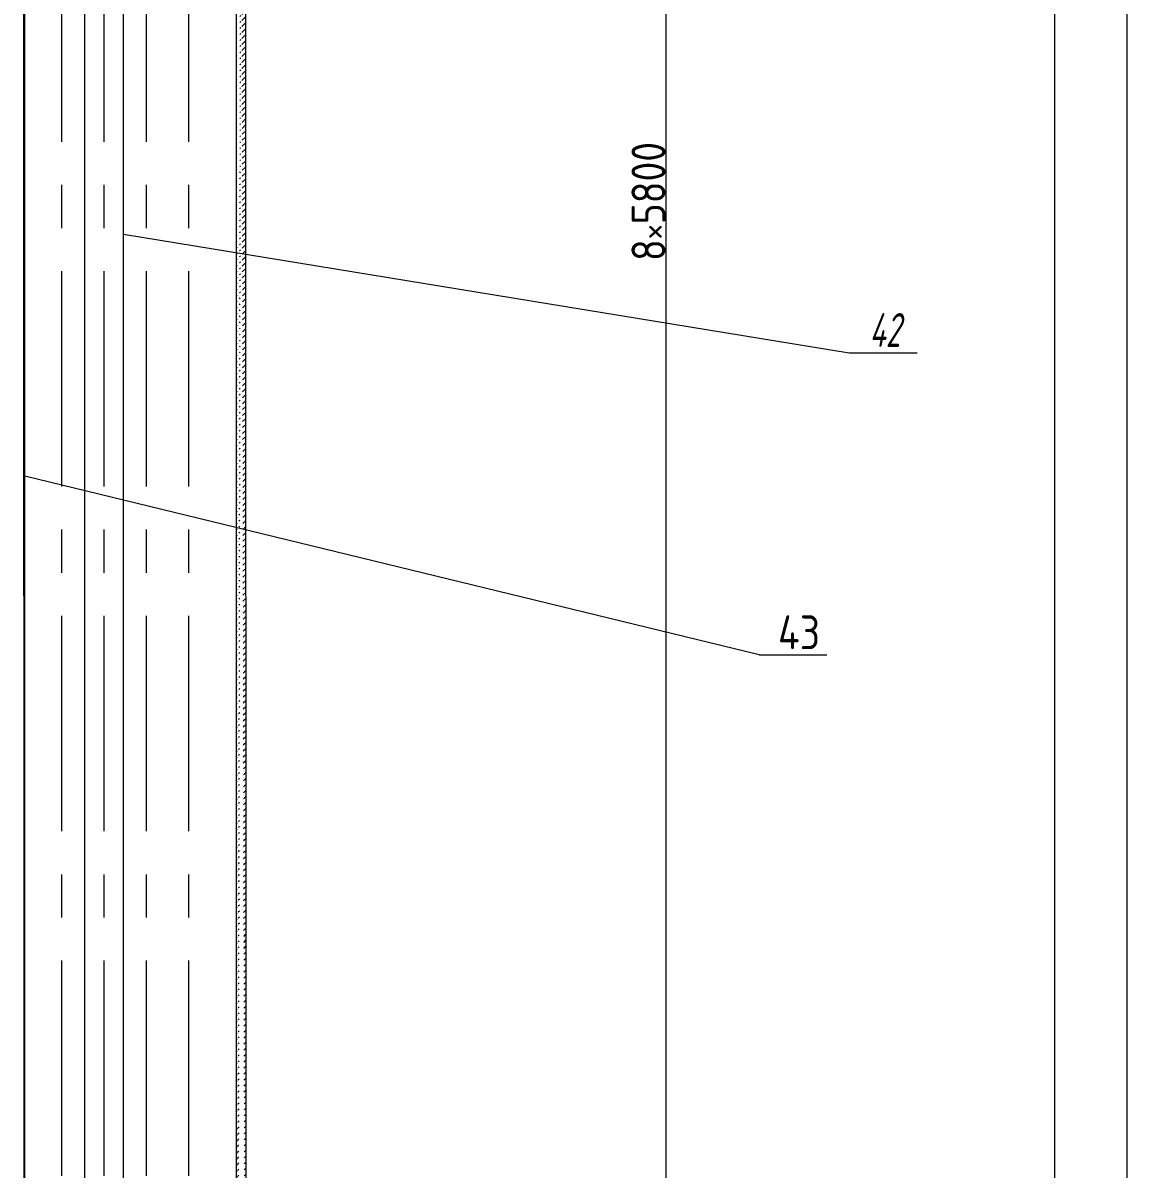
# Model space of a CAD drawing. Header units: inches. Extents: x 16 to 1170, y 5 to 1869.
# Drawn here: x 347.6 to 510.3, y 799.2 to 968.1 of the extents above; entities that cross this region are included whole.
import ezdxf
from ezdxf.enums import TextEntityAlignment as Align

# ---------------------------------------------------------------- set-up
doc = ezdxf.new("R2010")
doc.units = ezdxf.units.IN
doc.header["$MEASUREMENT"] = 0
doc.linetypes.add('CENTER', pattern=[50.8, 31.75, -6.35, 6.35, -6.35])
for name, color, linetype, lineweight in [('中心线', 111, 'CENTER', 0), ('剖面线', 250, 'Continuous', 0), ('标注线', 20, 'Continuous', 0), ('粗实线', 7, 'Continuous', 0), ('细实线2', 130, 'Continuous', 0)]:
    doc.layers.add(name, color=color, linetype=linetype, lineweight=lineweight)
doc.styles.add('HZ', font='gbeitc.shx', dxfattribs={"width": 0.75, "bigfont": 'hztxt3.shx'})

msp = doc.modelspace()

# ---------------------------------------------------------------- hatches: boundary and pattern name
at = {"layer": '剖面线'}
h = msp.add_hatch(dxfattribs=at)
h.set_pattern_fill('ANSI31', scale=5, style=0)
edge = h.paths.add_edge_path()
edge.add_line((378.935615, 1401.584417), (379.007974, 679.477376))
edge.add_line((380.355951, 1402.125235), (380.407974, 680.90748))
edge.add_line((378.935592, 1399.400325), (380.135592, 1401.860875))
edge.add_line((380.135592, 1401.860875), (380.355961, 1401.983036))
edge.add_line((379.207974, 679.477376), (380.407974, 680.90748))
edge.add_line((379.007974, 679.477376), (379.207974, 679.477376))

# ---------------------------------------------------------------- linework, layer by layer
at = {"layer": '中心线'}
for p, q in [((359.537963, 645.815562), (359.537963, 1454.381075)), ((353.30258, 645.815562), (353.30258, 1448.269505)), ((365.773345, 645.815562), (365.773345, 1448.29935)), ((372.008728, 645.815562), (372.008728, 1448.299031))]:
    msp.add_line(p, q, dxfattribs=at)
at = {"layer": '标注线'}
for p, q in [((510.267894, 487.121741), (510.267894, 1671.099102)), ((499.622273, 655.259422), (499.622273, 1449.320505)), ((442.371785, 655.227376), (442.371785, 1228.435178)), ((469.328253, 919.457877), (362.387963, 936.9646)), ((347.830302, 901.399394), (456.064437, 875.046364))]:
    msp.add_line(p, q, dxfattribs=at)
at = {"layer": '粗实线'}
for p, q in [((356.687963, 645.927376), (356.687963, 1454.499102)), ((362.387963, 645.927376), (362.387963, 1454.499102)), ((380.355951, 1402.125235), (380.407974, 680.90748)), ((378.935615, 1401.584417), (379.007974, 679.477376)), ((347.830452, 652.427376), (347.566437, 1227.565602)), ((347.830187, 650.896976), (347.830452, 1227.565602))]:
    msp.add_line(p, q, dxfattribs=at)
at = {"layer": '粗实线', "color": 7}
for p, q in [((347.685592, 967.995016), (347.830333, 968.139756)), ((347.685673, 967.81832), (347.830333, 967.96298)), ((347.685754, 967.641625), (347.830332, 967.786203)), ((347.685835, 967.464929), (347.830332, 967.609426)), ((347.685917, 967.288234), (347.830332, 967.432649)), ((347.685998, 967.111538), (347.830332, 967.255873)), ((347.686079, 966.934842), (347.830332, 967.079096)), ((347.68616, 966.758147), (347.830332, 966.902319)), ((347.686241, 966.581451), (347.830332, 966.725542)), ((347.686322, 966.404756), (347.830332, 966.548765)), ((347.686403, 966.22806), (347.830332, 966.371989)), ((347.686484, 966.051365), (347.830332, 966.195212)), ((347.686565, 965.874669), (347.830332, 966.018435)), ((347.686647, 965.697973), (347.830332, 965.841658)), ((347.686728, 965.521278), (347.830332, 965.664882)), ((347.686809, 965.344582), (347.830331, 965.488105)), ((347.68689, 965.167887), (347.830331, 965.311328)), ((347.686971, 964.991191), (347.830331, 965.134551)), ((347.687052, 964.814495), (347.830331, 964.957774)), ((347.687133, 964.6378), (347.830331, 964.780998)), ((347.687214, 964.461104), (347.830331, 964.604221)), ((347.687295, 964.284409), (347.830331, 964.427444)), ((347.687377, 964.107713), (347.830331, 964.250667)), ((347.687458, 963.931017), (347.830331, 964.073891)), ((347.687539, 963.754322), (347.830331, 963.897114)), ((347.68762, 963.577626), (347.830331, 963.720337)), ((347.687701, 963.400931), (347.830331, 963.54356)), ((347.687782, 963.224235), (347.83033, 963.366783)), ((347.687863, 963.04754), (347.83033, 963.190007)), ((347.687944, 962.870844), (347.83033, 963.01323)), ((347.688025, 962.694148), (347.83033, 962.836453)), ((347.688107, 962.517453), (347.83033, 962.659676)), ((347.688188, 962.340757), (347.83033, 962.4829)), ((347.688269, 962.164062), (347.83033, 962.306123)), ((347.68835, 961.987366), (347.83033, 962.129346)), ((347.688431, 961.81067), (347.83033, 961.952569)), ((347.688512, 961.633975), (347.83033, 961.775792)), ((347.688593, 961.457279), (347.83033, 961.599016)), ((347.688674, 961.280584), (347.83033, 961.422239)), ((347.688755, 961.103888), (347.830329, 961.245462)), ((347.688837, 960.927193), (347.830329, 961.068685)), ((347.688918, 960.750497), (347.830329, 960.891909)), ((347.688999, 960.573801), (347.830329, 960.715132)), ((347.68908, 960.397106), (347.830329, 960.538355)), ((347.689161, 960.22041), (347.830329, 960.361578)), ((347.689242, 960.043715), (347.830329, 960.184801)), ((347.689323, 959.867019), (347.830329, 960.008025)), ((347.689404, 959.690323), (347.830329, 959.831248)), ((347.689485, 959.513628), (347.830329, 959.654471)), ((347.689567, 959.336932), (347.830329, 959.477694)), ((347.689648, 959.160237), (347.830329, 959.300918)), ((347.689729, 958.983541), (347.830329, 959.124141)), ((347.68981, 958.806846), (347.830328, 958.947364)), ((347.689891, 958.63015), (347.830328, 958.770587)), ((347.689972, 958.453454), (347.830328, 958.593811)), ((347.690053, 958.276759), (347.830328, 958.417034)), ((347.690134, 958.100063), (347.830328, 958.240257)), ((347.690215, 957.923368), (347.830328, 958.06348)), ((347.690297, 957.746672), (347.830328, 957.886703)), ((347.690378, 957.569976), (347.830328, 957.709927)), ((347.690459, 957.393281), (347.830328, 957.53315)), ((347.69054, 957.216585), (347.830328, 957.356373)), ((347.690621, 957.03989), (347.830328, 957.179596)), ((347.690702, 956.863194), (347.830328, 957.00282)), ((347.690783, 956.686499), (347.830327, 956.826043)), ((347.690864, 956.509803), (347.830327, 956.649266)), ((347.690945, 956.333107), (347.830327, 956.472489)), ((347.691027, 956.156412), (347.830327, 956.295712)), ((347.691108, 955.979716), (347.830327, 956.118936)), ((347.691189, 955.803021), (347.830327, 955.942159)), ((347.69127, 955.626325), (347.830327, 955.765382)), ((347.691351, 955.449629), (347.830327, 955.588605)), ((347.691432, 955.272934), (347.830327, 955.411829)), ((347.691513, 955.096238), (347.830327, 955.235052)), ((347.691594, 954.919543), (347.830327, 955.058275)), ((347.691675, 954.742847), (347.830327, 954.881498)), ((347.691757, 954.566152), (347.830326, 954.704721)), ((347.691838, 954.389456), (347.830326, 954.527945)), ((347.691919, 954.21276), (347.830326, 954.351168)), ((347.692, 954.036065), (347.830326, 954.174391)), ((347.692081, 953.859369), (347.830326, 953.997614)), ((347.692162, 953.682674), (347.830326, 953.820838)), ((347.692243, 953.505978), (347.830326, 953.644061)), ((347.692324, 953.329282), (347.830326, 953.467284)), ((347.692405, 953.152587), (347.830326, 953.290507)), ((347.692487, 952.975891), (347.830326, 953.11373)), ((347.692568, 952.799196), (347.830326, 952.936954)), ((347.692649, 952.6225), (347.830326, 952.760177)), ((347.69273, 952.445805), (347.830325, 952.5834)), ((347.692811, 952.269109), (347.830325, 952.406623)), ((347.692892, 952.092413), (347.830325, 952.229847)), ((347.692973, 951.915718), (347.830325, 952.05307)), ((347.693054, 951.739022), (347.830325, 951.876293)), ((347.693135, 951.562327), (347.830325, 951.699516)), ((347.693217, 951.385631), (347.830325, 951.522739)), ((347.693298, 951.208935), (347.830325, 951.345963)), ((347.693379, 951.03224), (347.830325, 951.169186)), ((347.69346, 950.855544), (347.830325, 950.992409)), ((347.693541, 950.678849), (347.830325, 950.815632)), ((347.693622, 950.502153), (347.830325, 950.638856)), ((347.693703, 950.325458), (347.830325, 950.462079)), ((347.693784, 950.148762), (347.830324, 950.285302)), ((347.693865, 949.972066), (347.830324, 950.108525)), ((347.693947, 949.795371), (347.830324, 949.931748)), ((347.694028, 949.618675), (347.830324, 949.754972)), ((347.694109, 949.44198), (347.830324, 949.578195)), ((347.69419, 949.265284), (347.830324, 949.401418)), ((347.694271, 949.088588), (347.830324, 949.224641)), ((347.694352, 948.911893), (347.830324, 949.047865)), ((347.694433, 948.735197), (347.830324, 948.871088)), ((347.694514, 948.558502), (347.830324, 948.694311)), ((347.694595, 948.381806), (347.830324, 948.517534)), ((347.694677, 948.205111), (347.830324, 948.340757)), ((347.694758, 948.028415), (347.830323, 948.163981)), ((347.694839, 947.851719), (347.830323, 947.987204)), ((347.69492, 947.675024), (347.830323, 947.810427)), ((347.695001, 947.498328), (347.830323, 947.63365)), ((347.695082, 947.321633), (347.830323, 947.456874)), ((347.695163, 947.144937), (347.830323, 947.280097)), ((347.695244, 946.968241), (347.830323, 947.10332)), ((347.695325, 946.791546), (347.830323, 946.926543)), ((347.695407, 946.61485), (347.830323, 946.749766)), ((347.695488, 946.438155), (347.830323, 946.57299)), ((347.695569, 946.261459), (347.830323, 946.396213)), ((347.69565, 946.084764), (347.830323, 946.219436)), ((347.695731, 945.908068), (347.830322, 946.042659)), ((347.695812, 945.731372), (347.830322, 945.865883)), ((347.695893, 945.554677), (347.830322, 945.689106)), ((347.695974, 945.377981), (347.830322, 945.512329)), ((347.696055, 945.201286), (347.830322, 945.335552)), ((347.696137, 945.02459), (347.830322, 945.158775)), ((347.696218, 944.847894), (347.830322, 944.981999)), ((347.696299, 944.671199), (347.830322, 944.805222)), ((347.69638, 944.494503), (347.830322, 944.628445)), ((347.696461, 944.317808), (347.830322, 944.451668)), ((347.696542, 944.141112), (347.830322, 944.274892)), ((347.696623, 943.964417), (347.830322, 944.098115)), ((347.696704, 943.787721), (347.830322, 943.921338)), ((347.696785, 943.611025), (347.830321, 943.744561)), ((347.696867, 943.43433), (347.830321, 943.567784)), ((347.696948, 943.257634), (347.830321, 943.391008)), ((347.697029, 943.080939), (347.830321, 943.214231)), ((347.69711, 942.904243), (347.830321, 943.037454)), ((347.697191, 942.727547), (347.830321, 942.860677)), ((347.697272, 942.550852), (347.830321, 942.683901)), ((347.697353, 942.374156), (347.830321, 942.507124)), ((347.697434, 942.197461), (347.830321, 942.330347)), ((347.697516, 942.020765), (347.830321, 942.15357)), ((347.697597, 941.84407), (347.830321, 941.976794)), ((347.697678, 941.667374), (347.830321, 941.800017)), ((347.697759, 941.490678), (347.83032, 941.62324)), ((347.69784, 941.313983), (347.83032, 941.446463)), ((347.697921, 941.137287), (347.83032, 941.269686)), ((347.698002, 940.960592), (347.83032, 941.09291)), ((347.698083, 940.783896), (347.83032, 940.916133)), ((347.698164, 940.6072), (347.83032, 940.739356)), ((347.698246, 940.430505), (347.83032, 940.562579)), ((347.698327, 940.253809), (347.83032, 940.385803)), ((347.698408, 940.077114), (347.83032, 940.209026)), ((347.698489, 939.900418), (347.83032, 940.032249)), ((347.69857, 939.723722), (347.83032, 939.855472)), ((347.698651, 939.547027), (347.83032, 939.678695)), ((347.698732, 939.370331), (347.830319, 939.501919)), ((347.698813, 939.193636), (347.830319, 939.325142)), ((347.698894, 939.01694), (347.830319, 939.148365)), ((347.698976, 938.840245), (347.830319, 938.971588)), ((347.699057, 938.663549), (347.830319, 938.794812)), ((347.699138, 938.486853), (347.830319, 938.618035)), ((347.699219, 938.310158), (347.830319, 938.441258)), ((347.6993, 938.133462), (347.830319, 938.264481)), ((347.699381, 937.956767), (347.830319, 938.087704)), ((347.699462, 937.780071), (347.830319, 937.910928)), ((347.699543, 937.603375), (347.830319, 937.734151)), ((347.699624, 937.42668), (347.830319, 937.557374)), ((347.699706, 937.249984), (347.830318, 937.380597)), ((347.699787, 937.073289), (347.830318, 937.203821)), ((347.699868, 936.896593), (347.830318, 937.027044)), ((347.699949, 936.719898), (347.830318, 936.850267)), ((347.70003, 936.543202), (347.830318, 936.67349)), ((347.700111, 936.366506), (347.830318, 936.496713)), ((347.700192, 936.189811), (347.830318, 936.319937)), ((347.700273, 936.013115), (347.830318, 936.14316)), ((347.700354, 935.83642), (347.830318, 935.966383)), ((347.700436, 935.659724), (347.830318, 935.789606)), ((347.700517, 935.483028), (347.830318, 935.61283)), ((347.700598, 935.306333), (347.830318, 935.436053)), ((347.700679, 935.129637), (347.830318, 935.259276)), ((347.70076, 934.952942), (347.830317, 935.082499)), ((347.700841, 934.776246), (347.830317, 934.905722)), ((347.700922, 934.599551), (347.830317, 934.728946)), ((347.701003, 934.422855), (347.830317, 934.552169)), ((347.701084, 934.246159), (347.830317, 934.375392)), ((347.701166, 934.069464), (347.830317, 934.198615)), ((347.701247, 933.892768), (347.830317, 934.021839)), ((347.701328, 933.716073), (347.830317, 933.845062)), ((347.701409, 933.539377), (347.830317, 933.668285)), ((347.70149, 933.362681), (347.830317, 933.491508)), ((347.701571, 933.185986), (347.830317, 933.314731)), ((347.701652, 933.00929), (347.830317, 933.137955)), ((347.701733, 932.832595), (347.830316, 932.961178)), ((347.701814, 932.655899), (347.830316, 932.784401)), ((347.701896, 932.479204), (347.830316, 932.607624)), ((347.701977, 932.302508), (347.830316, 932.430848)), ((347.702058, 932.125812), (347.830316, 932.254071)), ((347.702139, 931.949117), (347.830316, 932.077294)), ((347.70222, 931.772421), (347.830316, 931.900517)), ((347.702301, 931.595726), (347.830316, 931.72374)), ((347.702382, 931.41903), (347.830316, 931.546964)), ((347.702463, 931.242334), (347.830316, 931.370187)), ((347.702544, 931.065639), (347.830316, 931.19341)), ((347.702626, 930.888943), (347.830316, 931.016633)), ((347.702707, 930.712248), (347.830315, 930.839857)), ((347.702788, 930.535552), (347.830315, 930.66308)), ((347.702869, 930.358857), (347.830315, 930.486303)), ((347.70295, 930.182161), (347.830315, 930.309526)), ((347.703031, 930.005465), (347.830315, 930.132749)), ((347.703112, 929.82877), (347.830315, 929.955973)), ((347.703193, 929.652074), (347.830315, 929.779196)), ((347.703274, 929.475379), (347.830315, 929.602419)), ((347.703356, 929.298683), (347.830315, 929.425642)), ((347.703437, 929.121987), (347.830315, 929.248866)), ((347.703518, 928.945292), (347.830315, 929.072089)), ((347.703599, 928.768596), (347.830315, 928.895312)), ((347.70368, 928.591901), (347.830315, 928.718535)), ((347.703761, 928.415205), (347.830314, 928.541758)), ((347.703842, 928.23851), (347.830314, 928.364982)), ((347.703923, 928.061814), (347.830314, 928.188205)), ((347.704004, 927.885118), (347.830314, 928.011428)), ((347.704086, 927.708423), (347.830314, 927.834651)), ((347.704167, 927.531727), (347.830314, 927.657875)), ((347.704248, 927.355032), (347.830314, 927.481098)), ((347.704329, 927.178336), (347.830314, 927.304321)), ((347.70441, 927.00164), (347.830314, 927.127544)), ((347.704491, 926.824945), (347.830314, 926.950767)), ((347.704572, 926.648249), (347.830314, 926.773991)), ((347.704653, 926.471554), (347.830314, 926.597214)), ((347.704734, 926.294858), (347.830313, 926.420437)), ((347.704816, 926.118163), (347.830313, 926.24366)), ((347.704897, 925.941467), (347.830313, 926.066884)), ((347.704978, 925.764771), (347.830313, 925.890107)), ((347.705059, 925.588076), (347.830313, 925.71333)), ((347.70514, 925.41138), (347.830313, 925.536553)), ((347.705221, 925.234685), (347.830313, 925.359776)), ((347.705302, 925.057989), (347.830313, 925.183)), ((347.705383, 924.881293), (347.830313, 925.006223)), ((347.705464, 924.704598), (347.830313, 924.829446)), ((347.705546, 924.527902), (347.830313, 924.652669)), ((347.705627, 924.351207), (347.830313, 924.475893)), ((347.705708, 924.174511), (347.830312, 924.299116)), ((347.705789, 923.997816), (347.830312, 924.122339)), ((347.70587, 923.82112), (347.830312, 923.945562)), ((347.705951, 923.644424), (347.830312, 923.768786)), ((347.706032, 923.467729), (347.830312, 923.592009)), ((347.706113, 923.291033), (347.830312, 923.415232)), ((347.706194, 923.114338), (347.830312, 923.238455)), ((347.706276, 922.937642), (347.830312, 923.061678)), ((347.706357, 922.760946), (347.830312, 922.884902)), ((347.706438, 922.584251), (347.830312, 922.708125)), ((347.706519, 922.407555), (347.830312, 922.531348)), ((347.7066, 922.23086), (347.830312, 922.354571)), ((347.706681, 922.054164), (347.830311, 922.177795)), ((347.706762, 921.877469), (347.830311, 922.001018)), ((347.706843, 921.700773), (347.830311, 921.824241)), ((347.706924, 921.524077), (347.830311, 921.647464)), ((347.707006, 921.347382), (347.830311, 921.470687)), ((347.707087, 921.170686), (347.830311, 921.293911)), ((347.707168, 920.993991), (347.830311, 921.117134)), ((347.707249, 920.817295), (347.830311, 920.940357)), ((347.70733, 920.640599), (347.830311, 920.76358)), ((347.707411, 920.463904), (347.830311, 920.586804)), ((347.707492, 920.287208), (347.830311, 920.410027)), ((347.707573, 920.110513), (347.830311, 920.23325)), ((347.707654, 919.933817), (347.830311, 920.056473)), ((347.707736, 919.757122), (347.83031, 919.879696)), ((347.707817, 919.580426), (347.83031, 919.70292)), ((347.707898, 919.40373), (347.83031, 919.526143)), ((347.707979, 919.227035), (347.83031, 919.349366)), ((347.70806, 919.050339), (347.83031, 919.172589)), ((347.708141, 918.873644), (347.83031, 918.995813)), ((347.708222, 918.696948), (347.83031, 918.819036)), ((347.708303, 918.520252), (347.83031, 918.642259)), ((347.708384, 918.343557), (347.83031, 918.465482)), ((347.708466, 918.166861), (347.83031, 918.288705)), ((347.708547, 917.990166), (347.83031, 918.111929)), ((347.708628, 917.81347), (347.83031, 917.935152)), ((347.708709, 917.636775), (347.830309, 917.758375)), ((347.70879, 917.460079), (347.830309, 917.581598)), ((347.708871, 917.283383), (347.830309, 917.404822)), ((347.708952, 917.106688), (347.830309, 917.228045)), ((347.709033, 916.929992), (347.830309, 917.051268)), ((347.709114, 916.753297), (347.830309, 916.874491)), ((347.709196, 916.576601), (347.830309, 916.697714)), ((347.709277, 916.399905), (347.830309, 916.520938)), ((347.709358, 916.22321), (347.830309, 916.344161)), ((347.709439, 916.046514), (347.830309, 916.167384)), ((347.70952, 915.869819), (347.830309, 915.990607)), ((347.709601, 915.693123), (347.830309, 915.813831)), ((347.709682, 915.516427), (347.830308, 915.637054)), ((347.709763, 915.339732), (347.830308, 915.460277)), ((347.709844, 915.163036), (347.830308, 915.2835)), ((347.709926, 914.986341), (347.830308, 915.106723)), ((347.710007, 914.809645), (347.830308, 914.929947)), ((347.710088, 914.63295), (347.830308, 914.75317)), ((347.710169, 914.456254), (347.830308, 914.576393)), ((347.71025, 914.279558), (347.830308, 914.399616)), ((347.710331, 914.102863), (347.830308, 914.22284)), ((347.710412, 913.926167), (347.830308, 914.046063)), ((347.710493, 913.749472), (347.830308, 913.869286)), ((347.710574, 913.572776), (347.830308, 913.692509)), ((347.710656, 913.39608), (347.830308, 913.515732)), ((347.710737, 913.219385), (347.830307, 913.338956)), ((347.710818, 913.042689), (347.830307, 913.162179)), ((347.710899, 912.865994), (347.830307, 912.985402)), ((347.71098, 912.689298), (347.830307, 912.808625)), ((347.711061, 912.512603), (347.830307, 912.631849)), ((347.711142, 912.335907), (347.830307, 912.455072)), ((347.711223, 912.159211), (347.830307, 912.278295)), ((347.711304, 911.982516), (347.830307, 912.101518)), ((347.711386, 911.80582), (347.830307, 911.924741)), ((347.711467, 911.629125), (347.830307, 911.747965)), ((347.711548, 911.452429), (347.830307, 911.571188)), ((347.711629, 911.275733), (347.830307, 911.394411)), ((347.71171, 911.099038), (347.830306, 911.217634)), ((347.711791, 910.922342), (347.830306, 911.040858)), ((347.711872, 910.745647), (347.830306, 910.864081)), ((347.711953, 910.568951), (347.830306, 910.687304)), ((347.712034, 910.392256), (347.830306, 910.510527)), ((347.712116, 910.21556), (347.830306, 910.33375)), ((347.712197, 910.038864), (347.830306, 910.156974)), ((347.712278, 909.862169), (347.830306, 909.980197)), ((347.712359, 909.685473), (347.830306, 909.80342)), ((347.71244, 909.508778), (347.830306, 909.626643)), ((347.712521, 909.332082), (347.830306, 909.449867)), ((347.712602, 909.155386), (347.830306, 909.27309)), ((347.712683, 908.978691), (347.830305, 909.096313)), ((347.712764, 908.801995), (347.830305, 908.919536)), ((347.712846, 908.6253), (347.830305, 908.742759)), ((347.712927, 908.448604), (347.830305, 908.565983)), ((347.713008, 908.271909), (347.830305, 908.389206)), ((347.713089, 908.095213), (347.830305, 908.212429)), ((347.71317, 907.918517), (347.830305, 908.035652)), ((347.713251, 907.741822), (347.830305, 907.858876)), ((347.713332, 907.565126), (347.830305, 907.682099)), ((347.713413, 907.388431), (347.830305, 907.505322)), ((347.713494, 907.211735), (347.830305, 907.328545)), ((347.713576, 907.035039), (347.830305, 907.151768)), ((347.713657, 906.858344), (347.830304, 906.974992)), ((347.713738, 906.681648), (347.830304, 906.798215)), ((347.713819, 906.504953), (347.830304, 906.621438)), ((347.7139, 906.328257), (347.830304, 906.444661)), ((347.713981, 906.151562), (347.830304, 906.267885)), ((347.714062, 905.974866), (347.830304, 906.091108)), ((347.714143, 905.79817), (347.830304, 905.914331)), ((347.714224, 905.621475), (347.830304, 905.737554)), ((347.714306, 905.444779), (347.830304, 905.560778)), ((347.714387, 905.268084), (347.830304, 905.384001)), ((347.714468, 905.091388), (347.830304, 905.207224)), ((347.714549, 904.914692), (347.830304, 905.030447)), ((347.71463, 904.737997), (347.830304, 904.85367)), ((347.714711, 904.561301), (347.830303, 904.676894)), ((347.714792, 904.384606), (347.830303, 904.500117)), ((347.714873, 904.20791), (347.830303, 904.32334)), ((347.714954, 904.031215), (347.830303, 904.146563)), ((347.715036, 903.854519), (347.830303, 903.969787)), ((347.715117, 903.677823), (347.830303, 903.79301)), ((347.715198, 903.501128), (347.830303, 903.616233)), ((347.715279, 903.324432), (347.830303, 903.439456)), ((347.71536, 903.147737), (347.830303, 903.262679)), ((347.715441, 902.971041), (347.830303, 903.085903)), ((347.715522, 902.794345), (347.830303, 902.909126)), ((347.715603, 902.61765), (347.830303, 902.732349)), ((347.715684, 902.440954), (347.830302, 902.555572)), ((347.715766, 902.264259), (347.830302, 902.378796)), ((347.715847, 902.087563), (347.830302, 902.202019)), ((347.715928, 901.910868), (347.830302, 902.025242)), ((347.716009, 901.734172), (347.830302, 901.848465)), ((347.71609, 901.557476), (347.830302, 901.671688)), ((347.716171, 901.380781), (347.830302, 901.494912)), ((347.716252, 901.204085), (347.830302, 901.318135)), ((347.716333, 901.02739), (347.830302, 901.141358)), ((347.716414, 900.850694), (347.830302, 900.964581)), ((347.716496, 900.673998), (347.830302, 900.787805)), ((347.716577, 900.497303), (347.830302, 900.611028)), ((347.716658, 900.320607), (347.830301, 900.434251)), ((347.716739, 900.143912), (347.830301, 900.257474)), ((347.71682, 899.967216), (347.830301, 900.080697)), ((347.716901, 899.790521), (347.830301, 899.903921)), ((347.716982, 899.613825), (347.830301, 899.727144)), ((347.717063, 899.437129), (347.830301, 899.550367)), ((347.717144, 899.260434), (347.830301, 899.37359)), ((347.717226, 899.083738), (347.830301, 899.196814)), ((347.717307, 898.907043), (347.830301, 899.020037)), ((347.717388, 898.730347), (347.830301, 898.84326)), ((347.717469, 898.553651), (347.830301, 898.666483)), ((347.71755, 898.376956), (347.830301, 898.489706)), ((347.717631, 898.20026), (347.830301, 898.31293)), ((347.717712, 898.023565), (347.8303, 898.136153)), ((347.717793, 897.846869), (347.8303, 897.959376)), ((347.717874, 897.670174), (347.8303, 897.782599)), ((347.717956, 897.493478), (347.8303, 897.605823)), ((347.718037, 897.316782), (347.8303, 897.429046)), ((347.718118, 897.140087), (347.8303, 897.252269)), ((347.718199, 896.963391), (347.8303, 897.075492)), ((347.71828, 896.786696), (347.8303, 896.898715)), ((347.718361, 896.61), (347.8303, 896.721939)), ((347.718442, 896.433304), (347.8303, 896.545162)), ((347.718523, 896.256609), (347.8303, 896.368385)), ((347.718604, 896.079913), (347.8303, 896.191608)), ((347.718686, 895.903218), (347.830299, 896.014832)), ((347.718767, 895.726522), (347.830299, 895.838055)), ((347.718848, 895.549827), (347.830299, 895.661278)), ((347.718929, 895.373131), (347.830299, 895.484501)), ((347.71901, 895.196435), (347.830299, 895.307724)), ((347.719091, 895.01974), (347.830299, 895.130948)), ((347.719172, 894.843044), (347.830299, 894.954171)), ((347.719253, 894.666349), (347.830299, 894.777394)), ((347.719334, 894.489653), (347.830299, 894.600617)), ((347.719416, 894.312957), (347.830299, 894.423841)), ((347.719497, 894.136262), (347.830299, 894.247064)), ((347.719578, 893.959566), (347.830299, 894.070287)), ((347.719659, 893.782871), (347.830298, 893.89351)), ((347.71974, 893.606175), (347.830298, 893.716733)), ((347.719821, 893.429479), (347.830298, 893.539957)), ((347.719902, 893.252784), (347.830298, 893.36318)), ((347.719983, 893.076088), (347.830298, 893.186403)), ((347.720064, 892.899393), (347.830298, 893.009626)), ((347.720146, 892.722697), (347.830298, 892.83285)), ((347.720227, 892.546002), (347.830298, 892.656073)), ((347.720308, 892.369306), (347.830298, 892.479296)), ((347.720389, 892.19261), (347.830298, 892.302519)), ((347.72047, 892.015915), (347.830298, 892.125742)), ((347.720551, 891.839219), (347.830298, 891.948966)), ((347.720632, 891.662524), (347.830297, 891.772189)), ((347.720713, 891.485828), (347.830297, 891.595412)), ((347.720794, 891.309132), (347.830297, 891.418635)), ((347.720876, 891.132437), (347.830297, 891.241859)), ((347.720957, 890.955741), (347.830297, 891.065082)), ((347.721038, 890.779046), (347.830297, 890.888305)), ((347.721119, 890.60235), (347.830297, 890.711528)), ((347.7212, 890.425655), (347.830297, 890.534751)), ((347.721281, 890.248959), (347.830297, 890.357975)), ((347.721362, 890.072263), (347.830297, 890.181198)), ((347.721443, 889.895568), (347.830297, 890.004421)), ((347.721524, 889.718872), (347.830297, 889.827644)), ((347.721606, 889.542177), (347.830297, 889.650868)), ((347.721687, 889.365481), (347.830296, 889.474091)), ((347.721768, 889.188785), (347.830296, 889.297314)), ((347.721849, 889.01209), (347.830296, 889.120537)), ((347.72193, 888.835394), (347.830296, 888.94376)), ((347.722011, 888.658699), (347.830296, 888.766984)), ((347.722092, 888.482003), (347.830296, 888.590207)), ((347.722173, 888.305308), (347.830296, 888.41343)), ((347.722254, 888.128612), (347.830296, 888.236653)), ((347.722336, 887.951916), (347.830296, 888.059877)), ((347.722417, 887.775221), (347.830296, 887.8831)), ((347.722498, 887.598525), (347.830296, 887.706323)), ((347.722579, 887.42183), (347.830296, 887.529546)), ((347.72266, 887.245134), (347.830295, 887.35277)), ((347.722741, 887.068438), (347.830295, 887.175993)), ((347.722822, 886.891743), (347.830295, 886.999216)), ((347.722903, 886.715047), (347.830295, 886.822439)), ((347.722984, 886.538352), (347.830295, 886.645662)), ((347.723066, 886.361656), (347.830295, 886.468886)), ((347.723147, 886.184961), (347.830295, 886.292109)), ((347.723228, 886.008265), (347.830295, 886.115332)), ((347.723309, 885.831569), (347.830295, 885.938555)), ((347.72339, 885.654874), (347.830295, 885.761779)), ((347.723471, 885.478178), (347.830295, 885.585002)), ((347.723552, 885.301483), (347.830295, 885.408225)), ((347.723633, 885.124787), (347.830294, 885.231448)), ((347.723714, 884.948091), (347.830294, 885.054671)), ((347.723796, 884.771396), (347.830294, 884.877895)), ((347.723877, 884.5947), (347.830294, 884.701118)), ((347.723958, 884.418005), (347.830294, 884.524341)), ((347.724039, 884.241309), (347.830294, 884.347564)), ((347.72412, 884.064614), (347.830294, 884.170788)), ((347.724201, 883.887918), (347.830294, 883.994011)), ((347.724282, 883.711222), (347.830294, 883.817234)), ((347.724363, 883.534527), (347.830294, 883.640457)), ((347.724444, 883.357831), (347.830294, 883.46368)), ((347.724526, 883.181136), (347.830294, 883.286904)), ((347.724607, 883.00444), (347.830294, 883.110127)), ((347.724688, 882.827744), (347.830293, 882.93335)), ((347.724769, 882.651049), (347.830293, 882.756573)), ((347.72485, 882.474353), (347.830293, 882.579797)), ((347.724931, 882.297658), (347.830293, 882.40302)), ((347.725012, 882.120962), (347.830293, 882.226243)), ((347.725093, 881.944267), (347.830293, 882.049466)), ((347.725174, 881.767571), (347.830293, 881.872689)), ((347.725256, 881.590875), (347.830293, 881.695913)), ((347.725337, 881.41418), (347.830293, 881.519136)), ((347.725418, 881.237484), (347.830293, 881.342359)), ((347.725499, 881.060789), (347.830293, 881.165582)), ((347.72558, 880.884093), (347.830293, 880.988806)), ((347.725661, 880.707397), (347.830292, 880.812029)), ((347.725742, 880.530702), (347.830292, 880.635252)), ((347.725823, 880.354006), (347.830292, 880.458475)), ((347.725904, 880.177311), (347.830292, 880.281698)), ((347.725986, 880.000615), (347.830292, 880.104922)), ((347.726067, 879.82392), (347.830292, 879.928145)), ((347.726148, 879.647224), (347.830292, 879.751368)), ((347.726229, 879.470528), (347.830292, 879.574591)), ((347.72631, 879.293833), (347.830292, 879.397815)), ((347.726391, 879.117137), (347.830292, 879.221038)), ((347.726472, 878.940442), (347.830292, 879.044261)), ((347.726553, 878.763746), (347.830292, 878.867484)), ((347.726634, 878.58705), (347.830291, 878.690707)), ((347.726716, 878.410355), (347.830291, 878.513931)), ((347.726797, 878.233659), (347.830291, 878.337154)), ((347.726878, 878.056964), (347.830291, 878.160377)), ((347.726959, 877.880268), (347.830291, 877.9836)), ((347.72704, 877.703573), (347.830291, 877.806824)), ((347.727121, 877.526877), (347.830291, 877.630047)), ((347.727202, 877.350181), (347.830291, 877.45327)), ((347.727283, 877.173486), (347.830291, 877.276493)), ((347.727364, 876.99679), (347.830291, 877.099716)), ((347.727446, 876.820095), (347.830291, 876.92294)), ((347.727527, 876.643399), (347.830291, 876.746163)), ((347.727608, 876.466703), (347.83029, 876.569386)), ((347.727689, 876.290008), (347.83029, 876.392609)), ((347.72777, 876.113312), (347.83029, 876.215833)), ((347.727851, 875.936617), (347.83029, 876.039056)), ((347.727932, 875.759921), (347.83029, 875.862279)), ((347.728013, 875.583226), (347.83029, 875.685502)), ((347.728094, 875.40653), (347.83029, 875.508725)), ((347.728176, 875.229834), (347.83029, 875.331949)), ((347.728257, 875.053139), (347.83029, 875.155172)), ((347.728338, 874.876443), (347.83029, 874.978395)), ((347.728419, 874.699748), (347.83029, 874.801618)), ((347.7285, 874.523052), (347.83029, 874.624842)), ((347.728581, 874.346356), (347.83029, 874.448065)), ((347.728662, 874.169661), (347.830289, 874.271288)), ((347.728743, 873.992965), (347.830289, 874.094511)), ((347.728824, 873.81627), (347.830289, 873.917734)), ((347.728906, 873.639574), (347.830289, 873.740958)), ((347.728987, 873.462879), (347.830289, 873.564181)), ((347.729068, 873.286183), (347.830289, 873.387404)), ((347.729149, 873.109487), (347.830289, 873.210627)), ((347.72923, 872.932792), (347.830289, 873.033851)), ((347.729311, 872.756096), (347.830289, 872.857074)), ((347.729392, 872.579401), (347.830289, 872.680297)), ((347.729473, 872.402705), (347.830289, 872.50352)), ((347.729554, 872.226009), (347.830289, 872.326743)), ((347.729636, 872.049314), (347.830288, 872.149967)), ((347.729717, 871.872618), (347.830288, 871.97319)), ((347.729798, 871.695923), (347.830288, 871.796413)), ((347.729879, 871.519227), (347.830288, 871.619636)), ((347.72996, 871.342532), (347.830288, 871.44286)), ((347.730041, 871.165836), (347.830288, 871.266083)), ((347.730122, 870.98914), (347.830288, 871.089306)), ((347.730203, 870.812445), (347.830288, 870.912529)), ((347.730284, 870.635749), (347.830288, 870.735753)), ((347.730366, 870.459054), (347.830288, 870.558976)), ((347.730447, 870.282358), (347.830288, 870.382199)), ((347.730528, 870.105662), (347.830288, 870.205422)), ((347.730609, 869.928967), (347.830287, 870.028645)), ((347.73069, 869.752271), (347.830287, 869.851869)), ((347.730771, 869.575576), (347.830287, 869.675092)), ((347.730852, 869.39888), (347.830287, 869.498315)), ((347.730933, 869.222184), (347.830287, 869.321538)), ((347.731014, 869.045489), (347.830287, 869.144762)), ((347.731096, 868.868793), (347.830287, 868.967985)), ((347.731177, 868.692098), (347.830287, 868.791208)), ((347.731258, 868.515402), (347.830287, 868.614431)), ((347.731339, 868.338707), (347.830287, 868.437654)), ((347.73142, 868.162011), (347.830287, 868.260878)), ((347.731501, 867.985315), (347.830287, 868.084101)), ((347.731582, 867.80862), (347.830287, 867.907324)), ((347.731663, 867.631924), (347.830286, 867.730547)), ((347.731744, 867.455229), (347.830286, 867.553771)), ((347.731826, 867.278533), (347.830286, 867.376994)), ((347.731907, 867.101837), (347.830286, 867.200217)), ((347.731988, 866.925142), (347.830286, 867.02344)), ((347.732069, 866.748446), (347.830286, 866.846663)), ((347.73215, 866.571751), (347.830286, 866.669887)), ((347.732231, 866.395055), (347.830286, 866.49311)), ((347.732312, 866.21836), (347.830286, 866.316333)), ((347.732393, 866.041664), (347.830286, 866.139556)), ((347.732474, 865.864968), (347.830286, 865.96278)), ((347.732556, 865.688273), (347.830286, 865.786003)), ((347.732637, 865.511577), (347.830285, 865.609226)), ((347.732718, 865.334882), (347.830285, 865.432449)), ((347.732799, 865.158186), (347.830285, 865.255672)), ((347.73288, 864.98149), (347.830285, 865.078896)), ((347.732961, 864.804795), (347.830285, 864.902119)), ((347.733042, 864.628099), (347.830285, 864.725342)), ((347.733123, 864.451404), (347.830285, 864.548565)), ((347.733204, 864.274708), (347.830285, 864.371789)), ((347.733286, 864.098013), (347.830285, 864.195012)), ((347.733367, 863.921317), (347.830285, 864.018235)), ((347.733448, 863.744621), (347.830285, 863.841458)), ((347.733529, 863.567926), (347.830285, 863.664681)), ((347.73361, 863.39123), (347.830284, 863.487905)), ((347.733691, 863.214535), (347.830284, 863.311128)), ((347.733772, 863.037839), (347.830284, 863.134351)), ((347.733853, 862.861143), (347.830284, 862.957574)), ((347.733934, 862.684448), (347.830284, 862.780798)), ((347.734016, 862.507752), (347.830284, 862.604021)), ((347.734097, 862.331057), (347.830284, 862.427244)), ((347.734178, 862.154361), (347.830284, 862.250467)), ((347.734259, 861.977666), (347.830284, 862.07369)), ((347.73434, 861.80097), (347.830284, 861.896914)), ((347.734421, 861.624274), (347.830284, 861.720137)), ((347.734502, 861.447579), (347.830284, 861.54336)), ((347.734583, 861.270883), (347.830284, 861.366583)), ((347.734664, 861.094188), (347.830283, 861.189807)), ((347.734746, 860.917492), (347.830283, 861.01303)), ((347.734827, 860.740796), (347.830283, 860.836253)), ((347.734908, 860.564101), (347.830283, 860.659476)), ((347.734989, 860.387405), (347.830283, 860.482699)), ((347.73507, 860.21071), (347.830283, 860.305923)), ((347.735151, 860.034014), (347.830283, 860.129146)), ((347.735232, 859.857319), (347.830283, 859.952369)), ((347.735313, 859.680623), (347.830283, 859.775592)), ((347.735394, 859.503927), (347.830283, 859.598816)), ((347.735476, 859.327232), (347.830283, 859.422039)), ((347.735557, 859.150536), (347.830283, 859.245262)), ((347.735638, 858.973841), (347.830282, 859.068485)), ((347.735719, 858.797145), (347.830282, 858.891708)), ((347.7358, 858.620449), (347.830282, 858.714932)), ((347.735881, 858.443754), (347.830282, 858.538155)), ((347.735962, 858.267058), (347.830282, 858.361378)), ((347.736043, 858.090363), (347.830282, 858.184601)), ((347.736124, 857.913667), (347.830282, 858.007825)), ((347.736206, 857.736972), (347.830282, 857.831048)), ((347.736287, 857.560276), (347.830282, 857.654271)), ((347.736368, 857.38358), (347.830282, 857.477494)), ((347.736449, 857.206885), (347.830282, 857.300717)), ((347.73653, 857.030189), (347.830282, 857.123941)), ((347.736611, 856.853494), (347.830281, 856.947164)), ((347.736692, 856.676798), (347.830281, 856.770387)), ((347.736773, 856.500102), (347.830281, 856.59361)), ((347.736854, 856.323407), (347.830281, 856.416834)), ((347.736936, 856.146711), (347.830281, 856.240057)), ((347.737017, 855.970016), (347.830281, 856.06328)), ((347.737098, 855.79332), (347.830281, 855.886503)), ((347.737179, 855.616625), (347.830281, 855.709726)), ((347.73726, 855.439929), (347.830281, 855.53295)), ((347.737341, 855.263233), (347.830281, 855.356173)), ((347.737422, 855.086538), (347.830281, 855.179396)), ((347.737503, 854.909842), (347.830281, 855.002619)), ((347.737585, 854.733147), (347.83028, 854.825843)), ((347.737666, 854.556451), (347.83028, 854.649066)), ((347.737747, 854.379755), (347.83028, 854.472289)), ((347.737828, 854.20306), (347.83028, 854.295512)), ((347.737909, 854.026364), (347.83028, 854.118735)), ((347.73799, 853.849669), (347.83028, 853.941959)), ((347.738071, 853.672973), (347.83028, 853.765182)), ((347.738152, 853.496278), (347.83028, 853.588405)), ((347.738233, 853.319582), (347.83028, 853.411628)), ((347.738315, 853.142886), (347.83028, 853.234852)), ((347.738396, 852.966191), (347.83028, 853.058075)), ((347.738477, 852.789495), (347.83028, 852.881298)), ((347.738558, 852.6128), (347.83028, 852.704521)), ((347.738639, 852.436104), (347.830279, 852.527745)), ((347.73872, 852.259408), (347.830279, 852.350968)), ((347.738801, 852.082713), (347.830279, 852.174191)), ((347.738882, 851.906017), (347.830279, 851.997414)), ((347.738963, 851.729322), (347.830279, 851.820637)), ((347.739045, 851.552626), (347.830279, 851.643861)), ((347.739126, 851.375931), (347.830279, 851.467084)), ((347.739207, 851.199235), (347.830279, 851.290307)), ((347.739288, 851.022539), (347.830279, 851.11353)), ((347.739369, 850.845844), (347.830279, 850.936754)), ((347.73945, 850.669148), (347.830279, 850.759977)), ((347.739531, 850.492453), (347.830279, 850.5832)), ((347.739612, 850.315757), (347.830278, 850.406423)), ((347.739693, 850.139061), (347.830278, 850.229646)), ((347.739775, 849.962366), (347.830278, 850.05287)), ((347.739856, 849.78567), (347.830278, 849.876093)), ((347.739937, 849.608975), (347.830278, 849.699316)), ((347.740018, 849.432279), (347.830278, 849.522539)), ((347.740099, 849.255584), (347.830278, 849.345763)), ((347.74018, 849.078888), (347.830278, 849.168986)), ((347.740261, 848.902192), (347.830278, 848.992209)), ((347.740342, 848.725497), (347.830278, 848.815432)), ((347.740423, 848.548801), (347.830278, 848.638655)), ((347.740505, 848.372106), (347.830278, 848.461879)), ((347.740586, 848.19541), (347.830277, 848.285102)), ((347.740667, 848.018714), (347.830277, 848.108325)), ((347.740748, 847.842019), (347.830277, 847.931548)), ((347.740829, 847.665323), (347.830277, 847.754772)), ((347.74091, 847.488628), (347.830277, 847.577995)), ((347.740991, 847.311932), (347.830277, 847.401218)), ((347.741072, 847.135237), (347.830277, 847.224441)), ((347.741153, 846.958541), (347.830277, 847.047664)), ((347.741235, 846.781845), (347.830277, 846.870888)), ((347.741316, 846.60515), (347.830277, 846.694111)), ((347.741397, 846.428454), (347.830277, 846.517334)), ((347.741478, 846.251759), (347.830277, 846.340557)), ((347.741559, 846.075063), (347.830277, 846.163781)), ((347.74164, 845.898367), (347.830276, 845.987004)), ((347.741721, 845.721672), (347.830276, 845.810227)), ((347.741802, 845.544976), (347.830276, 845.63345)), ((347.741883, 845.368281), (347.830276, 845.456673)), ((347.741965, 845.191585), (347.830276, 845.279897)), ((347.742046, 845.014889), (347.830276, 845.10312)), ((347.742127, 844.838194), (347.830276, 844.926343)), ((347.742208, 844.661498), (347.830276, 844.749566)), ((347.742289, 844.484803), (347.830276, 844.57279)), ((347.74237, 844.308107), (347.830276, 844.396013)), ((347.742451, 844.131412), (347.830276, 844.219236)), ((347.742532, 843.954716), (347.830276, 844.042459)), ((347.742613, 843.77802), (347.830275, 843.865682)), ((347.742695, 843.601325), (347.830275, 843.688906)), ((347.742776, 843.424629), (347.830275, 843.512129)), ((347.742857, 843.247934), (347.830275, 843.335352)), ((347.742938, 843.071238), (347.830275, 843.158575)), ((347.743019, 842.894542), (347.830275, 842.981799)), ((347.7431, 842.717847), (347.830275, 842.805022)), ((347.743181, 842.541151), (347.830275, 842.628245)), ((347.743262, 842.364456), (347.830275, 842.451468)), ((347.743343, 842.18776), (347.830275, 842.274691)), ((347.743425, 842.011065), (347.830275, 842.097915)), ((347.743506, 841.834369), (347.830275, 841.921138)), ((347.743587, 841.657673), (347.830274, 841.744361)), ((347.743668, 841.480978), (347.830274, 841.567584)), ((347.743749, 841.304282), (347.830274, 841.390808)), ((347.74383, 841.127587), (347.830274, 841.214031)), ((347.743911, 840.950891), (347.830274, 841.037254)), ((347.743992, 840.774195), (347.830274, 840.860477)), ((347.744073, 840.5975), (347.830274, 840.6837)), ((347.744155, 840.420804), (347.830274, 840.506924)), ((347.744236, 840.244109), (347.830274, 840.330147)), ((347.744317, 840.067413), (347.830274, 840.15337)), ((347.744398, 839.890718), (347.830274, 839.976593)), ((347.744479, 839.714022), (347.830274, 839.799817)), ((347.74456, 839.537326), (347.830273, 839.62304)), ((347.744641, 839.360631), (347.830273, 839.446263)), ((347.744722, 839.183935), (347.830273, 839.269486)), ((347.744803, 839.00724), (347.830273, 839.092709)), ((347.744885, 838.830544), (347.830273, 838.915933)), ((347.744966, 838.653848), (347.830273, 838.739156)), ((347.745047, 838.477153), (347.830273, 838.562379)), ((347.745128, 838.300457), (347.830273, 838.385602)), ((347.745209, 838.123762), (347.830273, 838.208826)), ((347.74529, 837.947066), (347.830273, 838.032049)), ((347.745371, 837.770371), (347.830273, 837.855272)), ((347.745452, 837.593675), (347.830273, 837.678495)), ((347.745533, 837.416979), (347.830273, 837.501718)), ((347.745615, 837.240284), (347.830272, 837.324942)), ((347.745696, 837.063588), (347.830272, 837.148165)), ((347.745777, 836.886893), (347.830272, 836.971388)), ((347.745858, 836.710197), (347.830272, 836.794611)), ((347.745939, 836.533501), (347.830272, 836.617835)), ((347.74602, 836.356806), (347.830272, 836.441058)), ((347.746101, 836.18011), (347.830272, 836.264281)), ((347.746182, 836.003415), (347.830272, 836.087504)), ((347.746263, 835.826719), (347.830272, 835.910727)), ((347.746345, 835.650024), (347.830272, 835.733951)), ((347.746426, 835.473328), (347.830272, 835.557174)), ((347.746507, 835.296632), (347.830272, 835.380397)), ((347.746588, 835.119937), (347.830271, 835.20362)), ((347.746669, 834.943241), (347.830271, 835.026844)), ((347.74675, 834.766546), (347.830271, 834.850067)), ((347.746831, 834.58985), (347.830271, 834.67329)), ((347.746912, 834.413154), (347.830271, 834.496513)), ((347.746993, 834.236459), (347.830271, 834.319737)), ((347.747075, 834.059763), (347.830271, 834.14296)), ((347.747156, 833.883068), (347.830271, 833.966183)), ((347.747237, 833.706372), (347.830271, 833.789406)), ((347.747318, 833.529677), (347.830271, 833.612629)), ((347.747399, 833.352981), (347.830271, 833.435853)), ((347.74748, 833.176285), (347.830271, 833.259076)), ((347.747561, 832.99959), (347.83027, 833.082299)), ((347.747642, 832.822894), (347.83027, 832.905522)), ((347.747723, 832.646199), (347.83027, 832.728746)), ((347.747805, 832.469503), (347.83027, 832.551969)), ((347.747886, 832.292807), (347.83027, 832.375192)), ((347.747967, 832.116112), (347.83027, 832.198415)), ((347.748048, 831.939416), (347.83027, 832.021638)), ((347.748129, 831.762721), (347.83027, 831.844862)), ((347.74821, 831.586025), (347.83027, 831.668085)), ((347.748291, 831.40933), (347.83027, 831.491308)), ((347.748372, 831.232634), (347.83027, 831.314531)), ((347.748453, 831.055938), (347.83027, 831.137755)), ((347.748535, 830.879243), (347.83027, 830.960978)), ((347.748616, 830.702547), (347.830269, 830.784201)), ((347.748697, 830.525852), (347.830269, 830.607424)), ((347.748778, 830.349156), (347.830269, 830.430647)), ((347.748859, 830.17246), (347.830269, 830.253871)), ((347.74894, 829.995765), (347.830269, 830.077094)), ((347.749021, 829.819069), (347.830269, 829.900317)), ((347.749102, 829.642374), (347.830269, 829.72354)), ((347.749183, 829.465678), (347.830269, 829.546764)), ((347.749265, 829.288983), (347.830269, 829.369987)), ((347.749346, 829.112287), (347.830269, 829.19321)), ((347.749427, 828.935591), (347.830269, 829.016433)), ((347.749508, 828.758896), (347.830269, 828.839656)), ((347.749589, 828.5822), (347.830268, 828.66288)), ((347.74967, 828.405505), (347.830268, 828.486103)), ((347.749751, 828.228809), (347.830268, 828.309326)), ((347.749832, 828.052113), (347.830268, 828.132549)), ((347.749913, 827.875418), (347.830268, 827.955773)), ((347.749995, 827.698722), (347.830268, 827.778996)), ((347.750076, 827.522027), (347.830268, 827.602219)), ((347.750157, 827.345331), (347.830268, 827.425442)), ((347.750238, 827.168636), (347.830268, 827.248665)), ((347.750319, 826.99194), (347.830268, 827.071889)), ((347.7504, 826.815244), (347.830268, 826.895112)), ((347.750481, 826.638549), (347.830268, 826.718335)), ((347.750562, 826.461853), (347.830267, 826.541558)), ((347.750643, 826.285158), (347.830267, 826.364782)), ((347.750725, 826.108462), (347.830267, 826.188005)), ((347.750806, 825.931766), (347.830267, 826.011228)), ((347.750887, 825.755071), (347.830267, 825.834451)), ((347.750968, 825.578375), (347.830267, 825.657674)), ((347.751049, 825.40168), (347.830267, 825.480898)), ((347.75113, 825.224984), (347.830267, 825.304121)), ((347.751211, 825.048289), (347.830267, 825.127344)), ((347.751292, 824.871593), (347.830267, 824.950567)), ((347.751373, 824.694897), (347.830267, 824.773791)), ((347.751455, 824.518202), (347.830267, 824.597014)), ((347.751536, 824.341506), (347.830266, 824.420237)), ((347.751617, 824.164811), (347.830266, 824.24346)), ((347.751698, 823.988115), (347.830266, 824.066683)), ((347.751779, 823.811419), (347.830266, 823.889907)), ((347.75186, 823.634724), (347.830266, 823.71313)), ((347.751941, 823.458028), (347.830266, 823.536353)), ((347.752022, 823.281333), (347.830266, 823.359576)), ((347.752103, 823.104637), (347.830266, 823.1828)), ((347.752185, 822.927941), (347.830266, 823.006023)), ((347.752266, 822.751246), (347.830266, 822.829246)), ((347.752347, 822.57455), (347.830266, 822.652469)), ((347.752428, 822.397855), (347.830266, 822.475692)), ((347.752509, 822.221159), (347.830266, 822.298916)), ((347.75259, 822.044464), (347.830265, 822.122139)), ((347.752671, 821.867768), (347.830265, 821.945362)), ((347.752752, 821.691072), (347.830265, 821.768585)), ((347.752833, 821.514377), (347.830265, 821.591809)), ((347.752915, 821.337681), (347.830265, 821.415032)), ((347.752996, 821.160986), (347.830265, 821.238255)), ((347.753077, 820.98429), (347.830265, 821.061478)), ((347.753158, 820.807594), (347.830265, 820.884701)), ((347.753239, 820.630899), (347.830265, 820.707925)), ((347.75332, 820.454203), (347.830265, 820.531148)), ((347.753401, 820.277508), (347.830265, 820.354371)), ((347.753482, 820.100812), (347.830265, 820.177594)), ((347.753563, 819.924117), (347.830264, 820.000818)), ((347.753645, 819.747421), (347.830264, 819.824041)), ((347.753726, 819.570725), (347.830264, 819.647264)), ((347.753807, 819.39403), (347.830264, 819.470487)), ((347.753888, 819.217334), (347.830264, 819.29371)), ((347.753969, 819.040639), (347.830264, 819.116934)), ((347.75405, 818.863943), (347.830264, 818.940157)), ((347.754131, 818.687247), (347.830264, 818.76338)), ((347.754212, 818.510552), (347.830264, 818.586603)), ((347.754293, 818.333856), (347.830264, 818.409827)), ((347.754375, 818.157161), (347.830264, 818.23305)), ((347.754456, 817.980465), (347.830264, 818.056273)), ((347.754537, 817.80377), (347.830263, 817.879496)), ((347.754618, 817.627074), (347.830263, 817.702719)), ((347.754699, 817.450378), (347.830263, 817.525943)), ((347.75478, 817.273683), (347.830263, 817.349166)), ((347.754861, 817.096987), (347.830263, 817.172389)), ((347.754942, 816.920292), (347.830263, 816.995612)), ((347.755023, 816.743596), (347.830263, 816.818836)), ((347.755105, 816.5669), (347.830263, 816.642059)), ((347.755186, 816.390205), (347.830263, 816.465282)), ((347.755267, 816.213509), (347.830263, 816.288505)), ((347.755348, 816.036814), (347.830263, 816.111729)), ((347.755429, 815.860118), (347.830263, 815.934952)), ((347.75551, 815.683423), (347.830263, 815.758175)), ((347.755591, 815.506727), (347.830262, 815.581398)), ((347.755672, 815.330031), (347.830262, 815.404621)), ((347.755753, 815.153336), (347.830262, 815.227845)), ((347.755835, 814.97664), (347.830262, 815.051068)), ((347.755916, 814.799945), (347.830262, 814.874291)), ((347.755997, 814.623249), (347.830262, 814.697514)), ((347.756078, 814.446553), (347.830262, 814.520738)), ((347.756159, 814.269858), (347.830262, 814.343961)), ((347.75624, 814.093162), (347.830262, 814.167184)), ((347.756321, 813.916467), (347.830262, 813.990407)), ((347.756402, 813.739771), (347.830262, 813.81363)), ((347.756483, 813.563076), (347.830262, 813.636854)), ((347.756565, 813.38638), (347.830261, 813.460077)), ((347.756646, 813.209684), (347.830261, 813.2833)), ((347.756727, 813.032989), (347.830261, 813.106523)), ((347.756808, 812.856293), (347.830261, 812.929747)), ((347.756889, 812.679598), (347.830261, 812.75297)), ((347.75697, 812.502902), (347.830261, 812.576193)), ((347.757051, 812.326206), (347.830261, 812.399416)), ((347.757132, 812.149511), (347.830261, 812.222639)), ((347.757213, 811.972815), (347.830261, 812.045863)), ((347.757295, 811.79612), (347.830261, 811.869086)), ((347.757376, 811.619424), (347.830261, 811.692309)), ((347.757457, 811.442729), (347.830261, 811.515532)), ((347.757538, 811.266033), (347.83026, 811.338756)), ((347.757619, 811.089337), (347.83026, 811.161979)), ((347.7577, 810.912642), (347.83026, 810.985202)), ((347.757781, 810.735946), (347.83026, 810.808425)), ((347.757862, 810.559251), (347.83026, 810.631648)), ((347.757943, 810.382555), (347.83026, 810.454872)), ((347.758025, 810.205859), (347.83026, 810.278095)), ((347.758106, 810.029164), (347.83026, 810.101318)), ((347.758187, 809.852468), (347.83026, 809.924541)), ((347.758268, 809.675773), (347.83026, 809.747765)), ((347.758349, 809.499077), (347.83026, 809.570988)), ((347.75843, 809.322382), (347.83026, 809.394211)), ((347.758511, 809.145686), (347.830259, 809.217434)), ((347.758592, 808.96899), (347.830259, 809.040657)), ((347.758673, 808.792295), (347.830259, 808.863881)), ((347.758755, 808.615599), (347.830259, 808.687104)), ((347.758836, 808.438904), (347.830259, 808.510327)), ((347.758917, 808.262208), (347.830259, 808.33355)), ((347.758998, 808.085512), (347.830259, 808.156774)), ((347.759079, 807.908817), (347.830259, 807.979997)), ((347.75916, 807.732121), (347.830259, 807.80322)), ((347.759241, 807.555426), (347.830259, 807.626443)), ((347.759322, 807.37873), (347.830259, 807.449666)), ((347.759403, 807.202035), (347.830259, 807.27289)), ((347.759485, 807.025339), (347.830259, 807.096113)), ((347.759566, 806.848643), (347.830258, 806.919336)), ((347.759647, 806.671948), (347.830258, 806.742559)), ((347.759728, 806.495252), (347.830258, 806.565783)), ((347.759809, 806.318557), (347.830258, 806.389006)), ((347.75989, 806.141861), (347.830258, 806.212229)), ((347.759971, 805.965165), (347.830258, 806.035452)), ((347.760052, 805.78847), (347.830258, 805.858675)), ((347.760133, 805.611774), (347.830258, 805.681899)), ((347.760215, 805.435079), (347.830258, 805.505122)), ((347.760296, 805.258383), (347.830258, 805.328345)), ((347.760377, 805.081688), (347.830258, 805.151568)), ((347.760458, 804.904992), (347.830258, 804.974792)), ((347.760539, 804.728296), (347.830257, 804.798015)), ((347.76062, 804.551601), (347.830257, 804.621238)), ((347.760701, 804.374905), (347.830257, 804.444461)), ((347.760782, 804.19821), (347.830257, 804.267684)), ((347.760863, 804.021514), (347.830257, 804.090908)), ((347.760945, 803.844818), (347.830257, 803.914131)), ((347.761026, 803.668123), (347.830257, 803.737354)), ((347.761107, 803.491427), (347.830257, 803.560577)), ((347.761188, 803.314732), (347.830257, 803.383801)), ((347.761269, 803.138036), (347.830257, 803.207024)), ((347.76135, 802.961341), (347.830257, 803.030247)), ((347.761431, 802.784645), (347.830257, 802.85347)), ((347.761512, 802.607949), (347.830256, 802.676693)), ((347.761593, 802.431254), (347.830256, 802.499917)), ((347.761675, 802.254558), (347.830256, 802.32314)), ((347.761756, 802.077863), (347.830256, 802.146363)), ((347.761837, 801.901167), (347.830256, 801.969586)), ((347.761918, 801.724471), (347.830256, 801.79281)), ((347.761999, 801.547776), (347.830256, 801.616033)), ((347.76208, 801.37108), (347.830256, 801.439256)), ((347.762161, 801.194385), (347.830256, 801.262479)), ((347.762242, 801.017689), (347.830256, 801.085702)), ((347.762323, 800.840994), (347.830256, 800.908926)), ((347.762405, 800.664298), (347.830256, 800.732149)), ((347.762486, 800.487602), (347.830256, 800.555372)), ((347.762567, 800.310907), (347.830255, 800.378595)), ((347.762648, 800.134211), (347.830255, 800.201819)), ((347.762729, 799.957516), (347.830255, 800.025042)), ((347.76281, 799.78082), (347.830255, 799.848265)), ((347.762891, 799.604124), (347.830255, 799.671488)), ((347.762972, 799.427429), (347.830255, 799.494711)), ((347.763053, 799.250733), (347.830255, 799.317935))]:
    msp.add_line(p, q, dxfattribs=at)
at = {"layer": '细实线2', "color": 0}
for p, q in [((479.328253, 919.457877), (469.328253, 919.457877)), ((466.047388, 874.966006), (456.047388, 874.966006))]:
    msp.add_line(p, q, dxfattribs=at)

# ---------------------------------------------------------------- texts
at = {"layer": '标注线', "color": 4, "insert": (439.746785, 941.831277), "char_height": 5, "attachment_point": 5, "rotation": 90}
msp.add_mtext('{\\Fgbenor.shx,gbcbig.shx|c134;8\\H0.75x;×\\H1.333x;5800}', dxfattribs=at)
at = {"layer": '标注线', "insert": (459.041924, 880.837178), "char_height": 5, "width": 4.74258225, "attachment_point": 1}
msp.add_mtext('\\pi-0.215;{\\Fgbenor,gbcbig|c0;\\C4;43}', dxfattribs=at)
at = {"layer": '细实线2', "style": 'HZ', "width": 0.75}
msp.add_text('42', height=5, dxfattribs=at).set_placement((474.583888, 922.895611), align=Align.MIDDLE)

doc.saveas('drawing.dxf')
